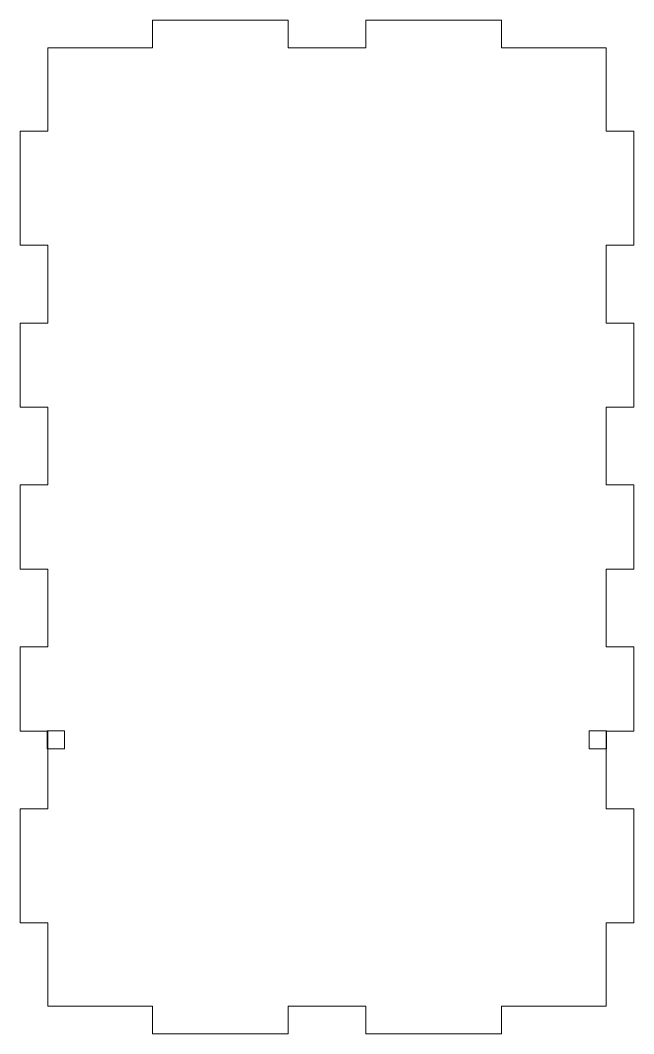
# Model space of a CAD drawing. Header units: inches. Extents: x -3.1 to 14.9, y -9.8 to 5.5.
# Drawn here: x -3.065 to -1.572, y -1.853 to 0.612 of the extents above; entities that cross this region are included whole.
import ezdxf

# ---------------------------------------------------------------- set-up
doc = ezdxf.new("R2010")
doc.units = ezdxf.units.IN
doc.header["$MEASUREMENT"] = 0
doc.layers.add('Layer 1', color=7, linetype='Continuous')

msp = doc.modelspace()

# ---------------------------------------------------------------- linework, layer by layer
at = {"layer": 'Layer 1', "color": 250, "lineweight": 9}
for points, knots in [([(-2.9984, 0.5451), (-2.9984, 0.5451), (-2.7432, 0.5451), (-2.7432, 0.5451), (-2.7432, 0.5451), (-2.7432, 0.5451), (-2.7432, 0.612), (-2.7432, 0.612), (-2.7432, 0.612), (-2.7432, 0.612), (-2.4132, 0.612), (-2.4132, 0.612), (-2.4132, 0.612), (-2.4132, 0.612), (-2.4132, 0.5451), (-2.4132, 0.5451), (-2.4132, 0.5451), (-2.4132, 0.5451), (-2.2242, 0.5451), (-2.2242, 0.5451), (-2.2242, 0.5451), (-2.2242, 0.5451), (-2.2242, 0.612), (-2.2242, 0.612), (-2.2242, 0.612), (-2.2242, 0.612), (-1.8942, 0.612), (-1.8942, 0.612), (-1.8942, 0.612), (-1.8942, 0.612), (-1.8942, 0.5451), (-1.8942, 0.5451), (-1.8942, 0.5451), (-1.8942, 0.5451), (-1.639, 0.5451), (-1.639, 0.5451), (-1.639, 0.5451), (-1.639, 0.5451), (-1.639, 0.3423), (-1.639, 0.3423), (-1.639, 0.3423), (-1.639, 0.3423), (-1.572, 0.3423), (-1.572, 0.3423), (-1.572, 0.3423), (-1.572, 0.3423), (-1.572, 0.0647), (-1.572, 0.0647), (-1.572, 0.0647), (-1.572, 0.0647), (-1.639, 0.0647), (-1.639, 0.0647), (-1.639, 0.0647), (-1.639, 0.0647), (-1.639, -0.1242), (-1.639, -0.1242), (-1.639, -0.1242), (-1.639, -0.1242), (-1.572, -0.1242), (-1.572, -0.1242), (-1.572, -0.1242), (-1.572, -0.1242), (-1.572, -0.329), (-1.572, -0.329), (-1.572, -0.329), (-1.572, -0.329), (-1.639, -0.329), (-1.639, -0.329), (-1.639, -0.329), (-1.639, -0.329), (-1.639, -0.5179), (-1.639, -0.5179), (-1.639, -0.5179), (-1.639, -0.5179), (-1.572, -0.5179), (-1.572, -0.5179), (-1.572, -0.5179), (-1.572, -0.5179), (-1.572, -0.7227), (-1.572, -0.7227), (-1.572, -0.7227), (-1.572, -0.7227), (-1.639, -0.7227), (-1.639, -0.7227), (-1.639, -0.7227), (-1.639, -0.7227), (-1.639, -0.9116), (-1.639, -0.9116), (-1.639, -0.9116), (-1.639, -0.9116), (-1.572, -0.9116), (-1.572, -0.9116), (-1.572, -0.9116), (-1.572, -0.9116), (-1.572, -1.1164), (-1.572, -1.1164), (-1.572, -1.1164), (-1.572, -1.1164), (-1.639, -1.1164), (-1.639, -1.1164), (-1.639, -1.1164), (-1.639, -1.1164), (-1.639, -1.3053), (-1.639, -1.3053), (-1.639, -1.3053), (-1.639, -1.3053), (-1.572, -1.3053), (-1.572, -1.3053), (-1.572, -1.3053), (-1.572, -1.3053), (-1.572, -1.5829), (-1.572, -1.5829), (-1.572, -1.5829), (-1.572, -1.5829), (-1.639, -1.5829), (-1.639, -1.5829), (-1.639, -1.5829), (-1.639, -1.5829), (-1.639, -1.7856), (-1.639, -1.7856), (-1.639, -1.7856), (-1.639, -1.7856), (-1.8942, -1.7856), (-1.8942, -1.7856), (-1.8942, -1.7856), (-1.8942, -1.7856), (-1.8942, -1.8526), (-1.8942, -1.8526), (-1.8942, -1.8526), (-1.8942, -1.8526), (-2.2242, -1.8526), (-2.2242, -1.8526), (-2.2242, -1.8526), (-2.2242, -1.8526), (-2.2242, -1.7856), (-2.2242, -1.7856), (-2.2242, -1.7856), (-2.2242, -1.7856), (-2.4132, -1.7856), (-2.4132, -1.7856), (-2.4132, -1.7856), (-2.4132, -1.7856), (-2.4132, -1.8526), (-2.4132, -1.8526), (-2.4132, -1.8526), (-2.4132, -1.8526), (-2.7432, -1.8526), (-2.7432, -1.8526), (-2.7432, -1.8526), (-2.7432, -1.8526), (-2.7432, -1.7856), (-2.7432, -1.7856), (-2.7432, -1.7856), (-2.7432, -1.7856), (-2.9984, -1.7856), (-2.9984, -1.7856), (-2.9984, -1.7856), (-2.9984, -1.7856), (-2.9984, -1.5829), (-2.9984, -1.5829), (-2.9984, -1.5829), (-2.9984, -1.5829), (-3.0653, -1.5829), (-3.0653, -1.5829), (-3.0653, -1.5829), (-3.0653, -1.5829), (-3.0653, -1.3053), (-3.0653, -1.3053), (-3.0653, -1.3053), (-3.0653, -1.3053), (-2.9984, -1.3053), (-2.9984, -1.3053), (-2.9984, -1.3053), (-2.9984, -1.3053), (-2.9984, -1.1164), (-2.9984, -1.1164), (-2.9984, -1.1164), (-2.9984, -1.1164), (-3.0653, -1.1164), (-3.0653, -1.1164), (-3.0653, -1.1164), (-3.0653, -1.1164), (-3.0653, -0.9116), (-3.0653, -0.9116), (-3.0653, -0.9116), (-3.0653, -0.9116), (-2.9984, -0.9116), (-2.9984, -0.9116), (-2.9984, -0.9116), (-2.9984, -0.9116), (-2.9984, -0.7227), (-2.9984, -0.7227), (-2.9984, -0.7227), (-2.9984, -0.7227), (-3.0653, -0.7227), (-3.0653, -0.7227), (-3.0653, -0.7227), (-3.0653, -0.7227), (-3.0653, -0.5179), (-3.0653, -0.5179), (-3.0653, -0.5179), (-3.0653, -0.5179), (-2.9984, -0.5179), (-2.9984, -0.5179), (-2.9984, -0.5179), (-2.9984, -0.5179), (-2.9984, -0.329), (-2.9984, -0.329), (-2.9984, -0.329), (-2.9984, -0.329), (-3.0653, -0.329), (-3.0653, -0.329), (-3.0653, -0.329), (-3.0653, -0.329), (-3.0653, -0.1242), (-3.0653, -0.1242), (-3.0653, -0.1242), (-3.0653, -0.1242), (-2.9984, -0.1242), (-2.9984, -0.1242), (-2.9984, -0.1242), (-2.9984, -0.1242), (-2.9984, 0.0647), (-2.9984, 0.0647), (-2.9984, 0.0647), (-2.9984, 0.0647), (-3.0653, 0.0647), (-3.0653, 0.0647), (-3.0653, 0.0647), (-3.0653, 0.0647), (-3.0653, 0.3423), (-3.0653, 0.3423), (-3.0653, 0.3423), (-3.0653, 0.3423), (-2.9984, 0.3423), (-2.9984, 0.3423), (-2.9984, 0.3423), (-2.9984, 0.3423), (-2.9984, 0.5451), (-2.9984, 0.5451)], [0, 0, 0, 0, 0.016393, 0.016393, 0.016393, 0.016393, 0.032787, 0.032787, 0.032787, 0.032787, 0.04918, 0.04918, 0.04918, 0.04918, 0.065574, 0.065574, 0.065574, 0.065574, 0.081967, 0.081967, 0.081967, 0.081967, 0.098361, 0.098361, 0.098361, 0.098361, 0.114754, 0.114754, 0.114754, 0.114754, 0.131148, 0.131148, 0.131148, 0.131148, 0.147541, 0.147541, 0.147541, 0.147541, 0.163934, 0.163934, 0.163934, 0.163934, 0.180328, 0.180328, 0.180328, 0.180328, 0.196721, 0.196721, 0.196721, 0.196721, 0.213115, 0.213115, 0.213115, 0.213115, 0.229508, 0.229508, 0.229508, 0.229508, 0.245902, 0.245902, 0.245902, 0.245902, 0.262295, 0.262295, 0.262295, 0.262295, 0.278689, 0.278689, 0.278689, 0.278689, 0.295082, 0.295082, 0.295082, 0.295082, 0.311475, 0.311475, 0.311475, 0.311475, 0.327869, 0.327869, 0.327869, 0.327869, 0.344262, 0.344262, 0.344262, 0.344262, 0.360656, 0.360656, 0.360656, 0.360656, 0.377049, 0.377049, 0.377049, 0.377049, 0.393443, 0.393443, 0.393443, 0.393443, 0.409836, 0.409836, 0.409836, 0.409836, 0.42623, 0.42623, 0.42623, 0.42623, 0.442623, 0.442623, 0.442623, 0.442623, 0.459016, 0.459016, 0.459016, 0.459016, 0.47541, 0.47541, 0.47541, 0.47541, 0.491803, 0.491803, 0.491803, 0.491803, 0.508197, 0.508197, 0.508197, 0.508197, 0.52459, 0.52459, 0.52459, 0.52459, 0.540984, 0.540984, 0.540984, 0.540984, 0.557377, 0.557377, 0.557377, 0.557377, 0.57377, 0.57377, 0.57377, 0.57377, 0.590164, 0.590164, 0.590164, 0.590164, 0.606557, 0.606557, 0.606557, 0.606557, 0.622951, 0.622951, 0.622951, 0.622951, 0.639344, 0.639344, 0.639344, 0.639344, 0.655738, 0.655738, 0.655738, 0.655738, 0.672131, 0.672131, 0.672131, 0.672131, 0.688525, 0.688525, 0.688525, 0.688525, 0.704918, 0.704918, 0.704918, 0.704918, 0.721311, 0.721311, 0.721311, 0.721311, 0.737705, 0.737705, 0.737705, 0.737705, 0.754098, 0.754098, 0.754098, 0.754098, 0.770492, 0.770492, 0.770492, 0.770492, 0.786885, 0.786885, 0.786885, 0.786885, 0.803279, 0.803279, 0.803279, 0.803279, 0.819672, 0.819672, 0.819672, 0.819672, 0.836066, 0.836066, 0.836066, 0.836066, 0.852459, 0.852459, 0.852459, 0.852459, 0.868852, 0.868852, 0.868852, 0.868852, 0.885246, 0.885246, 0.885246, 0.885246, 0.901639, 0.901639, 0.901639, 0.901639, 0.918033, 0.918033, 0.918033, 0.918033, 0.934426, 0.934426, 0.934426, 0.934426, 0.95082, 0.95082, 0.95082, 0.95082, 0.967213, 0.967213, 0.967213, 0.967213, 1, 1, 1, 1]), ([(-2.9998, -1.1601), (-2.9998, -1.1601), (-2.9577, -1.1601), (-2.9577, -1.1601), (-2.9577, -1.1601), (-2.9577, -1.1601), (-2.9577, -1.1163), (-2.9577, -1.1163), (-2.9577, -1.1163), (-2.9577, -1.1163), (-2.9998, -1.1163), (-2.9998, -1.1163), (-2.9998, -1.1163), (-2.9998, -1.1163), (-2.9998, -1.1601), (-2.9998, -1.1601), (-2.9998, -1.1601), (-2.9998, -1.1601), (-2.9998, -1.1601), (-2.9998, -1.1601)], [0, 0, 0, 0, 0.166667, 0.166667, 0.166667, 0.166667, 0.333333, 0.333333, 0.333333, 0.333333, 0.5, 0.5, 0.5, 0.5, 0.666667, 0.666667, 0.666667, 0.666667, 1, 1, 1, 1]), ([(-1.6808, -1.1601), (-1.6808, -1.1601), (-1.6387, -1.1601), (-1.6387, -1.1601), (-1.6387, -1.1601), (-1.6387, -1.1601), (-1.6387, -1.1163), (-1.6387, -1.1163), (-1.6387, -1.1163), (-1.6387, -1.1163), (-1.6808, -1.1163), (-1.6808, -1.1163), (-1.6808, -1.1163), (-1.6808, -1.1163), (-1.6808, -1.1601), (-1.6808, -1.1601), (-1.6808, -1.1601), (-1.6808, -1.1601), (-1.6808, -1.1601), (-1.6808, -1.1601)], [0, 0, 0, 0, 0.166667, 0.166667, 0.166667, 0.166667, 0.333333, 0.333333, 0.333333, 0.333333, 0.5, 0.5, 0.5, 0.5, 0.666667, 0.666667, 0.666667, 0.666667, 1, 1, 1, 1])]:
    msp.add_open_spline(points, degree=3, knots=knots, dxfattribs=at)

doc.saveas('drawing.dxf')
